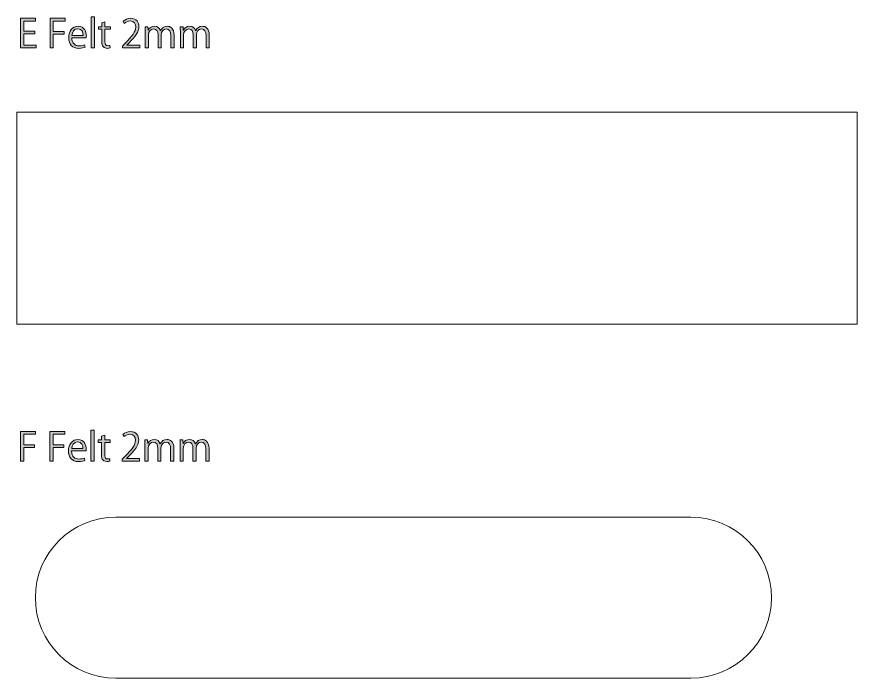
# Model space of a CAD drawing. Header units: inches. Extents: x -59 to 469, y 3 to 300.
# Drawn here: x 137 to 319.7, y 156.4 to 300.1 of the extents above; entities that cross this region are included whole.
import ezdxf

# ---------------------------------------------------------------- set-up
doc = ezdxf.new("R2010")
doc.units = ezdxf.units.IN
doc.header["$MEASUREMENT"] = 0
doc.layers.add('レイヤー 1', color=7, linetype='Continuous')

# ---------------------------------------------------------------- blocks, each defined once
blk = doc.blocks.new('block 109')
at = {"layer": 'レイヤー 1', "color": 1, "lineweight": 9, "true_color": 0xff0000}
blk.add_open_spline([(283.52, 191.41), (283.52, 191.41), (158.52, 191.41), (158.52, 191.41), (148.85, 191.41), (141.02, 183.57), (141.02, 173.91), (141.02, 164.24), (148.85, 156.41), (158.52, 156.41), (158.52, 156.41), (283.52, 156.41), (283.52, 156.41), (293.18, 156.41), (301.02, 164.24), (301.02, 173.91), (301.02, 183.57), (293.18, 191.41), (283.52, 191.41)], degree=3, knots=[0, 0, 0, 0, 1, 1, 1, 2, 2, 2, 3, 3, 3, 4, 4, 4, 5, 5, 5, 6, 6, 6, 6], dxfattribs=at)
blk = doc.blocks.new('block 108')
at = {"layer": 'レイヤー 1'}
blk.add_blockref('block 109', (0, 0), dxfattribs=at)
blk = doc.blocks.new('block 122')
at = {"layer": 'レイヤー 1', "true_color": 0xffffff}
h = blk.add_hatch(color=7, dxfattribs=at)
h.dxf.hatch_style = 2
h.paths.add_polyline_path([(141.21, 293.32), (137.81, 293.32), (137.81, 299.77), (141.07, 299.77), (141.07, 299.18), (138.51, 299.18), (138.51, 296.99), (140.92, 296.99), (140.92, 296.41), (138.51, 296.41), (138.51, 293.91), (141.21, 293.91)])
h = blk.add_hatch(color=7, dxfattribs=at)
h.dxf.hatch_style = 2
h.paths.add_polyline_path([(144.23, 293.32), (144.23, 299.77), (147.48, 299.77), (147.48, 299.18), (144.93, 299.18), (144.93, 296.88), (147.28, 296.88), (147.28, 296.3), (144.93, 296.3), (144.93, 293.32)])
h = blk.add_hatch(color=7, dxfattribs=at)
h.dxf.hatch_style = 2
h.paths.add_polyline_path([(153.86, 293.32), (153.16, 293.32), (153.16, 300.09), (153.86, 300.09)])
h = blk.add_hatch(color=7, dxfattribs=at)
h.dxf.hatch_style = 2
edge = h.paths.add_edge_path()
edge.add_spline(control_points=[(163.7, 293.32), (163.7, 293.32), (159.95, 293.32), (159.95, 293.32), (159.95, 293.32), (159.95, 293.75), (159.95, 293.75), (159.95, 293.75), (160.57, 294.4), (160.57, 294.4), (162.08, 295.93), (162.84, 296.85), (162.84, 297.88), (162.84, 298.56), (162.54, 299.19), (161.63, 299.19), (161.12, 299.19), (160.66, 298.91), (160.36, 298.66), (160.36, 298.66), (160.12, 299.15), (160.12, 299.15), (160.51, 299.5), (161.08, 299.77), (161.76, 299.77), (163.04, 299.77), (163.55, 298.84), (163.55, 297.97), (163.55, 296.77), (162.71, 295.76), (161.4, 294.44), (161.4, 294.44), (160.9, 293.91), (160.9, 293.91), (160.9, 293.91), (160.9, 293.9), (160.9, 293.9), (160.9, 293.9), (163.7, 293.9), (163.7, 293.9), (163.7, 293.9), (163.7, 293.32), (163.7, 293.32)], knot_values=[0, 0, 0, 0, 1, 1, 1, 2, 2, 2, 3, 3, 3, 4, 4, 4, 5, 5, 5, 6, 6, 6, 7, 7, 7, 8, 8, 8, 9, 9, 9, 10, 10, 10, 11, 11, 11, 12, 12, 12, 13, 13, 13, 14, 14, 14, 14], degree=3, periodic=1)
h = blk.add_hatch(color=7, dxfattribs=at)
h.dxf.hatch_style = 2
edge = h.paths.add_edge_path()
edge.add_spline(control_points=[(151.87, 293.51), (151.6, 293.39), (151.12, 293.23), (150.42, 293.23), (149.07, 293.23), (148.27, 294.17), (148.27, 295.55), (148.27, 297), (149.08, 298.04), (150.32, 298.04), (151.75, 298.04), (152.11, 296.74), (152.11, 295.94), (152.11, 295.77), (152.1, 295.66), (152.09, 295.55), (152.09, 295.55), (148.95, 295.55), (148.95, 295.55), (148.96, 294.27), (149.69, 293.79), (150.52, 293.79), (151.09, 293.79), (151.44, 293.9), (151.73, 294.02), (151.73, 294.02), (151.87, 293.51), (151.87, 293.51)], knot_values=[0, 0, 0, 0, 1, 1, 1, 2, 2, 2, 3, 3, 3, 4, 4, 4, 5, 5, 5, 6, 6, 6, 7, 7, 7, 8, 8, 8, 9, 9, 9, 9], degree=3, periodic=1)
edge = h.paths.add_edge_path()
edge.add_spline(control_points=[(151.42, 296.07), (151.43, 296.7), (151.16, 297.51), (150.26, 297.51), (149.41, 297.51), (149.04, 296.71), (148.97, 296.07), (148.97, 296.07), (151.42, 296.07), (151.42, 296.07)], knot_values=[0, 0, 0, 0, 1, 1, 1, 2, 2, 2, 3, 3, 3, 3], degree=3, periodic=1)
h = blk.add_hatch(color=7, dxfattribs=at)
h.dxf.hatch_style = 2
edge = h.paths.add_edge_path()
edge.add_spline(control_points=[(155.45, 298.77), (155.45, 298.77), (156.14, 299.01), (156.14, 299.01), (156.14, 299.01), (156.14, 297.93), (156.14, 297.93), (156.14, 297.93), (157.33, 297.93), (157.33, 297.93), (157.33, 297.93), (157.33, 297.38), (157.33, 297.38), (157.33, 297.38), (156.14, 297.38), (156.14, 297.38), (156.14, 297.38), (156.14, 294.72), (156.14, 294.72), (156.14, 294.13), (156.32, 293.81), (156.77, 293.81), (156.98, 293.81), (157.12, 293.84), (157.24, 293.88), (157.24, 293.88), (157.28, 293.34), (157.28, 293.34), (157.13, 293.27), (156.89, 293.23), (156.6, 293.23), (155.48, 293.23), (155.45, 294.24), (155.45, 294.73), (155.45, 294.73), (155.45, 297.38), (155.45, 297.38), (155.45, 297.38), (154.73, 297.38), (154.73, 297.38), (154.73, 297.38), (154.73, 297.93), (154.73, 297.93), (154.73, 297.93), (155.45, 297.93), (155.45, 297.93), (155.45, 297.93), (155.45, 298.77), (155.45, 298.77)], knot_values=[0, 0, 0, 0, 1, 1, 1, 2, 2, 2, 3, 3, 3, 4, 4, 4, 5, 5, 5, 6, 6, 6, 7, 7, 7, 8, 8, 8, 9, 9, 9, 10, 10, 10, 11, 11, 11, 12, 12, 12, 13, 13, 13, 14, 14, 14, 15, 15, 15, 16, 16, 16, 16], degree=3, periodic=1)
h = blk.add_hatch(color=7, dxfattribs=at)
h.dxf.hatch_style = 2
edge = h.paths.add_edge_path()
edge.add_spline(control_points=[(171.18, 293.32), (171.18, 293.32), (170.48, 293.32), (170.48, 293.32), (170.48, 293.32), (170.48, 295.99), (170.48, 295.99), (170.48, 296.88), (170.16, 297.46), (169.47, 297.46), (168.9, 297.46), (168.38, 296.93), (168.38, 296.22), (168.38, 296.22), (168.38, 293.32), (168.38, 293.32), (168.38, 293.32), (167.69, 293.32), (167.69, 293.32), (167.69, 293.32), (167.69, 296.16), (167.69, 296.16), (167.69, 296.9), (167.38, 297.46), (166.72, 297.46), (166.12, 297.46), (165.59, 296.87), (165.59, 296.15), (165.59, 296.15), (165.59, 293.32), (165.59, 293.32), (165.59, 293.32), (164.89, 293.32), (164.89, 293.32), (164.89, 293.32), (164.89, 296.75), (164.89, 296.75), (164.89, 297.22), (164.88, 297.56), (164.86, 297.94), (164.86, 297.94), (165.48, 297.94), (165.48, 297.94), (165.48, 297.94), (165.52, 297.2), (165.52, 297.2), (165.52, 297.2), (165.55, 297.2), (165.55, 297.2), (165.8, 297.65), (166.22, 298.04), (166.95, 298.04), (167.55, 298.04), (168.02, 297.67), (168.21, 297.12), (168.21, 297.12), (168.23, 297.12), (168.23, 297.12), (168.54, 297.67), (169, 298.04), (169.71, 298.04), (170.28, 298.04), (171.18, 297.68), (171.18, 296.1), (171.18, 296.1), (171.18, 293.32), (171.18, 293.32)], knot_values=[0, 0, 0, 0, 1, 1, 1, 2, 2, 2, 3, 3, 3, 4, 4, 4, 5, 5, 5, 6, 6, 6, 7, 7, 7, 8, 8, 8, 9, 9, 9, 10, 10, 10, 11, 11, 11, 12, 12, 12, 13, 13, 13, 14, 14, 14, 15, 15, 15, 16, 16, 16, 17, 17, 17, 18, 18, 18, 19, 19, 19, 20, 20, 20, 21, 21, 21, 22, 22, 22, 22], degree=3, periodic=1)
h = blk.add_hatch(color=7, dxfattribs=at)
h.dxf.hatch_style = 2
edge = h.paths.add_edge_path()
edge.add_spline(control_points=[(178.82, 293.32), (178.82, 293.32), (178.13, 293.32), (178.13, 293.32), (178.13, 293.32), (178.13, 295.99), (178.13, 295.99), (178.13, 296.88), (177.81, 297.46), (177.11, 297.46), (176.55, 297.46), (176.03, 296.93), (176.03, 296.22), (176.03, 296.22), (176.03, 293.32), (176.03, 293.32), (176.03, 293.32), (175.33, 293.32), (175.33, 293.32), (175.33, 293.32), (175.33, 296.16), (175.33, 296.16), (175.33, 296.9), (175.02, 297.46), (174.37, 297.46), (173.77, 297.46), (173.23, 296.87), (173.23, 296.15), (173.23, 296.15), (173.23, 293.32), (173.23, 293.32), (173.23, 293.32), (172.54, 293.32), (172.54, 293.32), (172.54, 293.32), (172.54, 296.75), (172.54, 296.75), (172.54, 297.22), (172.52, 297.56), (172.51, 297.94), (172.51, 297.94), (173.12, 297.94), (173.12, 297.94), (173.12, 297.94), (173.17, 297.2), (173.17, 297.2), (173.17, 297.2), (173.19, 297.2), (173.19, 297.2), (173.45, 297.65), (173.87, 298.04), (174.6, 298.04), (175.2, 298.04), (175.66, 297.67), (175.86, 297.12), (175.86, 297.12), (175.88, 297.12), (175.88, 297.12), (176.18, 297.67), (176.65, 298.04), (177.36, 298.04), (177.93, 298.04), (178.82, 297.68), (178.82, 296.1), (178.82, 296.1), (178.82, 293.32), (178.82, 293.32)], knot_values=[0, 0, 0, 0, 1, 1, 1, 2, 2, 2, 3, 3, 3, 4, 4, 4, 5, 5, 5, 6, 6, 6, 7, 7, 7, 8, 8, 8, 9, 9, 9, 10, 10, 10, 11, 11, 11, 12, 12, 12, 13, 13, 13, 14, 14, 14, 15, 15, 15, 16, 16, 16, 17, 17, 17, 18, 18, 18, 19, 19, 19, 20, 20, 20, 21, 21, 21, 22, 22, 22, 22], degree=3, periodic=1)
at = {"layer": 'レイヤー 1', "lineweight": 0}
for points in [[(141.21, 293.32), (137.81, 293.32), (137.81, 299.77), (141.07, 299.77), (141.07, 299.18), (138.51, 299.18), (138.51, 296.99), (140.92, 296.99), (140.92, 296.41), (138.51, 296.41), (138.51, 293.91), (141.21, 293.91), (141.21, 293.32)], [(144.23, 293.32), (144.23, 299.77), (147.48, 299.77), (147.48, 299.18), (144.93, 299.18), (144.93, 296.88), (147.28, 296.88), (147.28, 296.3), (144.93, 296.3), (144.93, 293.32), (144.23, 293.32)], [(153.86, 293.32), (153.16, 293.32), (153.16, 300.09), (153.86, 300.09), (153.86, 293.32)]]:
    blk.add_lwpolyline(points, dxfattribs=at)
for points, knots in [([(163.7, 293.32), (163.7, 293.32), (159.95, 293.32), (159.95, 293.32), (159.95, 293.32), (159.95, 293.75), (159.95, 293.75), (159.95, 293.75), (160.57, 294.4), (160.57, 294.4), (162.08, 295.93), (162.84, 296.85), (162.84, 297.88), (162.84, 298.56), (162.54, 299.19), (161.63, 299.19), (161.12, 299.19), (160.66, 298.91), (160.36, 298.66), (160.36, 298.66), (160.12, 299.15), (160.12, 299.15), (160.51, 299.5), (161.08, 299.77), (161.76, 299.77), (163.04, 299.77), (163.55, 298.84), (163.55, 297.97), (163.55, 296.77), (162.71, 295.76), (161.4, 294.44), (161.4, 294.44), (160.9, 293.91), (160.9, 293.91), (160.9, 293.91), (160.9, 293.9), (160.9, 293.9), (160.9, 293.9), (163.7, 293.9), (163.7, 293.9), (163.7, 293.9), (163.7, 293.32), (163.7, 293.32)], [0, 0, 0, 0, 1, 1, 1, 2, 2, 2, 3, 3, 3, 4, 4, 4, 5, 5, 5, 6, 6, 6, 7, 7, 7, 8, 8, 8, 9, 9, 9, 10, 10, 10, 11, 11, 11, 12, 12, 12, 13, 13, 13, 14, 14, 14, 14]), ([(151.87, 293.51), (151.6, 293.39), (151.12, 293.23), (150.42, 293.23), (149.07, 293.23), (148.27, 294.17), (148.27, 295.55), (148.27, 297), (149.08, 298.04), (150.32, 298.04), (151.75, 298.04), (152.11, 296.74), (152.11, 295.94), (152.11, 295.77), (152.1, 295.66), (152.09, 295.55), (152.09, 295.55), (148.95, 295.55), (148.95, 295.55), (148.96, 294.27), (149.69, 293.79), (150.52, 293.79), (151.09, 293.79), (151.44, 293.9), (151.73, 294.02), (151.73, 294.02), (151.87, 293.51), (151.87, 293.51)], [0, 0, 0, 0, 1, 1, 1, 2, 2, 2, 3, 3, 3, 4, 4, 4, 5, 5, 5, 6, 6, 6, 7, 7, 7, 8, 8, 8, 9, 9, 9, 9]), ([(155.45, 298.77), (155.45, 298.77), (156.14, 299.01), (156.14, 299.01), (156.14, 299.01), (156.14, 297.93), (156.14, 297.93), (156.14, 297.93), (157.33, 297.93), (157.33, 297.93), (157.33, 297.93), (157.33, 297.38), (157.33, 297.38), (157.33, 297.38), (156.14, 297.38), (156.14, 297.38), (156.14, 297.38), (156.14, 294.72), (156.14, 294.72), (156.14, 294.13), (156.32, 293.81), (156.77, 293.81), (156.98, 293.81), (157.12, 293.84), (157.24, 293.88), (157.24, 293.88), (157.28, 293.34), (157.28, 293.34), (157.13, 293.27), (156.89, 293.23), (156.6, 293.23), (155.48, 293.23), (155.45, 294.24), (155.45, 294.73), (155.45, 294.73), (155.45, 297.38), (155.45, 297.38), (155.45, 297.38), (154.73, 297.38), (154.73, 297.38), (154.73, 297.38), (154.73, 297.93), (154.73, 297.93), (154.73, 297.93), (155.45, 297.93), (155.45, 297.93), (155.45, 297.93), (155.45, 298.77), (155.45, 298.77)], [0, 0, 0, 0, 1, 1, 1, 2, 2, 2, 3, 3, 3, 4, 4, 4, 5, 5, 5, 6, 6, 6, 7, 7, 7, 8, 8, 8, 9, 9, 9, 10, 10, 10, 11, 11, 11, 12, 12, 12, 13, 13, 13, 14, 14, 14, 15, 15, 15, 16, 16, 16, 16]), ([(171.18, 293.32), (171.18, 293.32), (170.48, 293.32), (170.48, 293.32), (170.48, 293.32), (170.48, 295.99), (170.48, 295.99), (170.48, 296.88), (170.16, 297.46), (169.47, 297.46), (168.9, 297.46), (168.38, 296.93), (168.38, 296.22), (168.38, 296.22), (168.38, 293.32), (168.38, 293.32), (168.38, 293.32), (167.69, 293.32), (167.69, 293.32), (167.69, 293.32), (167.69, 296.16), (167.69, 296.16), (167.69, 296.9), (167.38, 297.46), (166.72, 297.46), (166.12, 297.46), (165.59, 296.87), (165.59, 296.15), (165.59, 296.15), (165.59, 293.32), (165.59, 293.32), (165.59, 293.32), (164.89, 293.32), (164.89, 293.32), (164.89, 293.32), (164.89, 296.75), (164.89, 296.75), (164.89, 297.22), (164.88, 297.56), (164.86, 297.94), (164.86, 297.94), (165.48, 297.94), (165.48, 297.94), (165.48, 297.94), (165.52, 297.2), (165.52, 297.2), (165.52, 297.2), (165.55, 297.2), (165.55, 297.2), (165.8, 297.65), (166.22, 298.04), (166.95, 298.04), (167.55, 298.04), (168.02, 297.67), (168.21, 297.12), (168.21, 297.12), (168.23, 297.12), (168.23, 297.12), (168.54, 297.67), (169, 298.04), (169.71, 298.04), (170.28, 298.04), (171.18, 297.68), (171.18, 296.1), (171.18, 296.1), (171.18, 293.32), (171.18, 293.32)], [0, 0, 0, 0, 1, 1, 1, 2, 2, 2, 3, 3, 3, 4, 4, 4, 5, 5, 5, 6, 6, 6, 7, 7, 7, 8, 8, 8, 9, 9, 9, 10, 10, 10, 11, 11, 11, 12, 12, 12, 13, 13, 13, 14, 14, 14, 15, 15, 15, 16, 16, 16, 17, 17, 17, 18, 18, 18, 19, 19, 19, 20, 20, 20, 21, 21, 21, 22, 22, 22, 22]), ([(178.82, 293.32), (178.82, 293.32), (178.13, 293.32), (178.13, 293.32), (178.13, 293.32), (178.13, 295.99), (178.13, 295.99), (178.13, 296.88), (177.81, 297.46), (177.11, 297.46), (176.55, 297.46), (176.03, 296.93), (176.03, 296.22), (176.03, 296.22), (176.03, 293.32), (176.03, 293.32), (176.03, 293.32), (175.33, 293.32), (175.33, 293.32), (175.33, 293.32), (175.33, 296.16), (175.33, 296.16), (175.33, 296.9), (175.02, 297.46), (174.37, 297.46), (173.77, 297.46), (173.23, 296.87), (173.23, 296.15), (173.23, 296.15), (173.23, 293.32), (173.23, 293.32), (173.23, 293.32), (172.54, 293.32), (172.54, 293.32), (172.54, 293.32), (172.54, 296.75), (172.54, 296.75), (172.54, 297.22), (172.52, 297.56), (172.51, 297.94), (172.51, 297.94), (173.12, 297.94), (173.12, 297.94), (173.12, 297.94), (173.17, 297.2), (173.17, 297.2), (173.17, 297.2), (173.19, 297.2), (173.19, 297.2), (173.45, 297.65), (173.87, 298.04), (174.6, 298.04), (175.2, 298.04), (175.66, 297.67), (175.86, 297.12), (175.86, 297.12), (175.88, 297.12), (175.88, 297.12), (176.18, 297.67), (176.65, 298.04), (177.36, 298.04), (177.93, 298.04), (178.82, 297.68), (178.82, 296.1), (178.82, 296.1), (178.82, 293.32), (178.82, 293.32)], [0, 0, 0, 0, 1, 1, 1, 2, 2, 2, 3, 3, 3, 4, 4, 4, 5, 5, 5, 6, 6, 6, 7, 7, 7, 8, 8, 8, 9, 9, 9, 10, 10, 10, 11, 11, 11, 12, 12, 12, 13, 13, 13, 14, 14, 14, 15, 15, 15, 16, 16, 16, 17, 17, 17, 18, 18, 18, 19, 19, 19, 20, 20, 20, 21, 21, 21, 22, 22, 22, 22]), ([(151.42, 296.07), (151.43, 296.7), (151.16, 297.51), (150.26, 297.51), (149.41, 297.51), (149.04, 296.71), (148.97, 296.07), (148.97, 296.07), (151.42, 296.07), (151.42, 296.07)], [0, 0, 0, 0, 1, 1, 1, 2, 2, 2, 3, 3, 3, 3])]:
    blk.add_open_spline(points, degree=3, knots=knots, dxfattribs=at)
blk = doc.blocks.new('block 124')
at = {"layer": 'レイヤー 1', "true_color": 0xffffff}
h = blk.add_hatch(color=7, dxfattribs=at)
h.dxf.hatch_style = 2
h.paths.add_polyline_path([(153.81, 203.54), (153.11, 203.54), (153.11, 210.32), (153.81, 210.32)])
h = blk.add_hatch(color=7, dxfattribs=at)
h.dxf.hatch_style = 2
h.paths.add_polyline_path([(137.81, 203.54), (137.81, 209.99), (141.06, 209.99), (141.06, 209.4), (138.51, 209.4), (138.51, 207.11), (140.86, 207.11), (140.86, 206.52), (138.51, 206.52), (138.51, 203.54)])
h = blk.add_hatch(color=7, dxfattribs=at)
h.dxf.hatch_style = 2
h.paths.add_polyline_path([(144.18, 203.54), (144.18, 209.99), (147.43, 209.99), (147.43, 209.4), (144.88, 209.4), (144.88, 207.11), (147.23, 207.11), (147.23, 206.52), (144.88, 206.52), (144.88, 203.54)])
h = blk.add_hatch(color=7, dxfattribs=at)
h.dxf.hatch_style = 2
edge = h.paths.add_edge_path()
edge.add_spline(control_points=[(151.81, 203.74), (151.55, 203.61), (151.07, 203.45), (150.37, 203.45), (149.02, 203.45), (148.22, 204.4), (148.22, 205.78), (148.22, 207.23), (149.03, 208.27), (150.27, 208.27), (151.7, 208.27), (152.06, 206.96), (152.06, 206.16), (152.06, 206), (152.05, 205.88), (152.04, 205.77), (152.04, 205.77), (148.9, 205.77), (148.9, 205.77), (148.91, 204.49), (149.64, 204.01), (150.47, 204.01), (151.04, 204.01), (151.39, 204.13), (151.68, 204.24), (151.68, 204.24), (151.81, 203.74), (151.81, 203.74)], knot_values=[0, 0, 0, 0, 1, 1, 1, 2, 2, 2, 3, 3, 3, 4, 4, 4, 5, 5, 5, 6, 6, 6, 7, 7, 7, 8, 8, 8, 9, 9, 9, 9], degree=3, periodic=1)
edge = h.paths.add_edge_path()
edge.add_spline(control_points=[(151.37, 206.29), (151.37, 206.92), (151.11, 207.73), (150.21, 207.73), (149.36, 207.73), (148.99, 206.93), (148.92, 206.29), (148.92, 206.29), (151.37, 206.29), (151.37, 206.29)], knot_values=[0, 0, 0, 0, 1, 1, 1, 2, 2, 2, 3, 3, 3, 3], degree=3, periodic=1)
h = blk.add_hatch(color=7, dxfattribs=at)
h.dxf.hatch_style = 2
edge = h.paths.add_edge_path()
edge.add_spline(control_points=[(155.4, 208.99), (155.4, 208.99), (156.09, 209.23), (156.09, 209.23), (156.09, 209.23), (156.09, 208.16), (156.09, 208.16), (156.09, 208.16), (157.28, 208.16), (157.28, 208.16), (157.28, 208.16), (157.28, 207.61), (157.28, 207.61), (157.28, 207.61), (156.09, 207.61), (156.09, 207.61), (156.09, 207.61), (156.09, 204.94), (156.09, 204.94), (156.09, 204.35), (156.27, 204.03), (156.72, 204.03), (156.93, 204.03), (157.07, 204.06), (157.19, 204.1), (157.19, 204.1), (157.23, 203.56), (157.23, 203.56), (157.08, 203.49), (156.84, 203.45), (156.55, 203.45), (155.43, 203.45), (155.4, 204.46), (155.4, 204.96), (155.4, 204.96), (155.4, 207.61), (155.4, 207.61), (155.4, 207.61), (154.68, 207.61), (154.68, 207.61), (154.68, 207.61), (154.68, 208.16), (154.68, 208.16), (154.68, 208.16), (155.4, 208.16), (155.4, 208.16), (155.4, 208.16), (155.4, 208.99), (155.4, 208.99)], knot_values=[0, 0, 0, 0, 1, 1, 1, 2, 2, 2, 3, 3, 3, 4, 4, 4, 5, 5, 5, 6, 6, 6, 7, 7, 7, 8, 8, 8, 9, 9, 9, 10, 10, 10, 11, 11, 11, 12, 12, 12, 13, 13, 13, 14, 14, 14, 15, 15, 15, 16, 16, 16, 16], degree=3, periodic=1)
h = blk.add_hatch(color=7, dxfattribs=at)
h.dxf.hatch_style = 2
edge = h.paths.add_edge_path()
edge.add_spline(control_points=[(163.65, 203.54), (163.65, 203.54), (159.9, 203.54), (159.9, 203.54), (159.9, 203.54), (159.9, 203.97), (159.9, 203.97), (159.9, 203.97), (160.52, 204.63), (160.52, 204.63), (162.02, 206.15), (162.79, 207.07), (162.79, 208.11), (162.79, 208.78), (162.49, 209.41), (161.58, 209.41), (161.07, 209.41), (160.61, 209.13), (160.31, 208.88), (160.31, 208.88), (160.07, 209.38), (160.07, 209.38), (160.46, 209.72), (161.03, 209.99), (161.71, 209.99), (162.99, 209.99), (163.5, 209.06), (163.5, 208.19), (163.5, 207), (162.66, 205.98), (161.35, 204.66), (161.35, 204.66), (160.85, 204.13), (160.85, 204.13), (160.85, 204.13), (160.85, 204.12), (160.85, 204.12), (160.85, 204.12), (163.65, 204.12), (163.65, 204.12), (163.65, 204.12), (163.65, 203.54), (163.65, 203.54)], knot_values=[0, 0, 0, 0, 1, 1, 1, 2, 2, 2, 3, 3, 3, 4, 4, 4, 5, 5, 5, 6, 6, 6, 7, 7, 7, 8, 8, 8, 9, 9, 9, 10, 10, 10, 11, 11, 11, 12, 12, 12, 13, 13, 13, 14, 14, 14, 14], degree=3, periodic=1)
h = blk.add_hatch(color=7, dxfattribs=at)
h.dxf.hatch_style = 2
edge = h.paths.add_edge_path()
edge.add_spline(control_points=[(171.13, 203.54), (171.13, 203.54), (170.43, 203.54), (170.43, 203.54), (170.43, 203.54), (170.43, 206.21), (170.43, 206.21), (170.43, 207.11), (170.11, 207.68), (169.42, 207.68), (168.85, 207.68), (168.33, 207.15), (168.33, 206.45), (168.33, 206.45), (168.33, 203.54), (168.33, 203.54), (168.33, 203.54), (167.64, 203.54), (167.64, 203.54), (167.64, 203.54), (167.64, 206.39), (167.64, 206.39), (167.64, 207.12), (167.33, 207.68), (166.67, 207.68), (166.07, 207.68), (165.54, 207.09), (165.54, 206.37), (165.54, 206.37), (165.54, 203.54), (165.54, 203.54), (165.54, 203.54), (164.84, 203.54), (164.84, 203.54), (164.84, 203.54), (164.84, 206.97), (164.84, 206.97), (164.84, 207.45), (164.83, 207.78), (164.81, 208.17), (164.81, 208.17), (165.43, 208.17), (165.43, 208.17), (165.43, 208.17), (165.47, 207.42), (165.47, 207.42), (165.47, 207.42), (165.5, 207.42), (165.5, 207.42), (165.75, 207.87), (166.17, 208.27), (166.9, 208.27), (167.5, 208.27), (167.97, 207.89), (168.16, 207.34), (168.16, 207.34), (168.18, 207.34), (168.18, 207.34), (168.48, 207.89), (168.95, 208.27), (169.66, 208.27), (170.23, 208.27), (171.13, 207.9), (171.13, 206.32), (171.13, 206.32), (171.13, 203.54), (171.13, 203.54)], knot_values=[0, 0, 0, 0, 1, 1, 1, 2, 2, 2, 3, 3, 3, 4, 4, 4, 5, 5, 5, 6, 6, 6, 7, 7, 7, 8, 8, 8, 9, 9, 9, 10, 10, 10, 11, 11, 11, 12, 12, 12, 13, 13, 13, 14, 14, 14, 15, 15, 15, 16, 16, 16, 17, 17, 17, 18, 18, 18, 19, 19, 19, 20, 20, 20, 21, 21, 21, 22, 22, 22, 22], degree=3, periodic=1)
h = blk.add_hatch(color=7, dxfattribs=at)
h.dxf.hatch_style = 2
edge = h.paths.add_edge_path()
edge.add_spline(control_points=[(178.77, 203.54), (178.77, 203.54), (178.08, 203.54), (178.08, 203.54), (178.08, 203.54), (178.08, 206.21), (178.08, 206.21), (178.08, 207.11), (177.76, 207.68), (177.06, 207.68), (176.49, 207.68), (175.98, 207.15), (175.98, 206.45), (175.98, 206.45), (175.98, 203.54), (175.98, 203.54), (175.98, 203.54), (175.28, 203.54), (175.28, 203.54), (175.28, 203.54), (175.28, 206.39), (175.28, 206.39), (175.28, 207.12), (174.97, 207.68), (174.32, 207.68), (173.72, 207.68), (173.18, 207.09), (173.18, 206.37), (173.18, 206.37), (173.18, 203.54), (173.18, 203.54), (173.18, 203.54), (172.49, 203.54), (172.49, 203.54), (172.49, 203.54), (172.49, 206.97), (172.49, 206.97), (172.49, 207.45), (172.47, 207.78), (172.46, 208.17), (172.46, 208.17), (173.07, 208.17), (173.07, 208.17), (173.07, 208.17), (173.12, 207.42), (173.12, 207.42), (173.12, 207.42), (173.14, 207.42), (173.14, 207.42), (173.4, 207.87), (173.82, 208.27), (174.55, 208.27), (175.15, 208.27), (175.61, 207.89), (175.81, 207.34), (175.81, 207.34), (175.83, 207.34), (175.83, 207.34), (176.13, 207.89), (176.6, 208.27), (177.31, 208.27), (177.87, 208.27), (178.77, 207.9), (178.77, 206.32), (178.77, 206.32), (178.77, 203.54), (178.77, 203.54)], knot_values=[0, 0, 0, 0, 1, 1, 1, 2, 2, 2, 3, 3, 3, 4, 4, 4, 5, 5, 5, 6, 6, 6, 7, 7, 7, 8, 8, 8, 9, 9, 9, 10, 10, 10, 11, 11, 11, 12, 12, 12, 13, 13, 13, 14, 14, 14, 15, 15, 15, 16, 16, 16, 17, 17, 17, 18, 18, 18, 19, 19, 19, 20, 20, 20, 21, 21, 21, 22, 22, 22, 22], degree=3, periodic=1)
at = {"layer": 'レイヤー 1', "lineweight": 0}
for points in [[(153.81, 203.54), (153.11, 203.54), (153.11, 210.32), (153.81, 210.32), (153.81, 203.54)], [(137.81, 203.54), (137.81, 209.99), (141.06, 209.99), (141.06, 209.4), (138.51, 209.4), (138.51, 207.11), (140.86, 207.11), (140.86, 206.52), (138.51, 206.52), (138.51, 203.54), (137.81, 203.54)], [(144.18, 203.54), (144.18, 209.99), (147.43, 209.99), (147.43, 209.4), (144.88, 209.4), (144.88, 207.11), (147.23, 207.11), (147.23, 206.52), (144.88, 206.52), (144.88, 203.54), (144.18, 203.54)]]:
    blk.add_lwpolyline(points, dxfattribs=at)
for points, knots in [([(151.81, 203.74), (151.55, 203.61), (151.07, 203.45), (150.37, 203.45), (149.02, 203.45), (148.22, 204.4), (148.22, 205.78), (148.22, 207.23), (149.03, 208.27), (150.27, 208.27), (151.7, 208.27), (152.06, 206.96), (152.06, 206.16), (152.06, 206), (152.05, 205.88), (152.04, 205.77), (152.04, 205.77), (148.9, 205.77), (148.9, 205.77), (148.91, 204.49), (149.64, 204.01), (150.47, 204.01), (151.04, 204.01), (151.39, 204.13), (151.68, 204.24), (151.68, 204.24), (151.81, 203.74), (151.81, 203.74)], [0, 0, 0, 0, 1, 1, 1, 2, 2, 2, 3, 3, 3, 4, 4, 4, 5, 5, 5, 6, 6, 6, 7, 7, 7, 8, 8, 8, 9, 9, 9, 9]), ([(155.4, 208.99), (155.4, 208.99), (156.09, 209.23), (156.09, 209.23), (156.09, 209.23), (156.09, 208.16), (156.09, 208.16), (156.09, 208.16), (157.28, 208.16), (157.28, 208.16), (157.28, 208.16), (157.28, 207.61), (157.28, 207.61), (157.28, 207.61), (156.09, 207.61), (156.09, 207.61), (156.09, 207.61), (156.09, 204.94), (156.09, 204.94), (156.09, 204.35), (156.27, 204.03), (156.72, 204.03), (156.93, 204.03), (157.07, 204.06), (157.19, 204.1), (157.19, 204.1), (157.23, 203.56), (157.23, 203.56), (157.08, 203.49), (156.84, 203.45), (156.55, 203.45), (155.43, 203.45), (155.4, 204.46), (155.4, 204.96), (155.4, 204.96), (155.4, 207.61), (155.4, 207.61), (155.4, 207.61), (154.68, 207.61), (154.68, 207.61), (154.68, 207.61), (154.68, 208.16), (154.68, 208.16), (154.68, 208.16), (155.4, 208.16), (155.4, 208.16), (155.4, 208.16), (155.4, 208.99), (155.4, 208.99)], [0, 0, 0, 0, 1, 1, 1, 2, 2, 2, 3, 3, 3, 4, 4, 4, 5, 5, 5, 6, 6, 6, 7, 7, 7, 8, 8, 8, 9, 9, 9, 10, 10, 10, 11, 11, 11, 12, 12, 12, 13, 13, 13, 14, 14, 14, 15, 15, 15, 16, 16, 16, 16]), ([(163.65, 203.54), (163.65, 203.54), (159.9, 203.54), (159.9, 203.54), (159.9, 203.54), (159.9, 203.97), (159.9, 203.97), (159.9, 203.97), (160.52, 204.63), (160.52, 204.63), (162.02, 206.15), (162.79, 207.07), (162.79, 208.11), (162.79, 208.78), (162.49, 209.41), (161.58, 209.41), (161.07, 209.41), (160.61, 209.13), (160.31, 208.88), (160.31, 208.88), (160.07, 209.38), (160.07, 209.38), (160.46, 209.72), (161.03, 209.99), (161.71, 209.99), (162.99, 209.99), (163.5, 209.06), (163.5, 208.19), (163.5, 207), (162.66, 205.98), (161.35, 204.66), (161.35, 204.66), (160.85, 204.13), (160.85, 204.13), (160.85, 204.13), (160.85, 204.12), (160.85, 204.12), (160.85, 204.12), (163.65, 204.12), (163.65, 204.12), (163.65, 204.12), (163.65, 203.54), (163.65, 203.54)], [0, 0, 0, 0, 1, 1, 1, 2, 2, 2, 3, 3, 3, 4, 4, 4, 5, 5, 5, 6, 6, 6, 7, 7, 7, 8, 8, 8, 9, 9, 9, 10, 10, 10, 11, 11, 11, 12, 12, 12, 13, 13, 13, 14, 14, 14, 14]), ([(171.13, 203.54), (171.13, 203.54), (170.43, 203.54), (170.43, 203.54), (170.43, 203.54), (170.43, 206.21), (170.43, 206.21), (170.43, 207.11), (170.11, 207.68), (169.42, 207.68), (168.85, 207.68), (168.33, 207.15), (168.33, 206.45), (168.33, 206.45), (168.33, 203.54), (168.33, 203.54), (168.33, 203.54), (167.64, 203.54), (167.64, 203.54), (167.64, 203.54), (167.64, 206.39), (167.64, 206.39), (167.64, 207.12), (167.33, 207.68), (166.67, 207.68), (166.07, 207.68), (165.54, 207.09), (165.54, 206.37), (165.54, 206.37), (165.54, 203.54), (165.54, 203.54), (165.54, 203.54), (164.84, 203.54), (164.84, 203.54), (164.84, 203.54), (164.84, 206.97), (164.84, 206.97), (164.84, 207.45), (164.83, 207.78), (164.81, 208.17), (164.81, 208.17), (165.43, 208.17), (165.43, 208.17), (165.43, 208.17), (165.47, 207.42), (165.47, 207.42), (165.47, 207.42), (165.5, 207.42), (165.5, 207.42), (165.75, 207.87), (166.17, 208.27), (166.9, 208.27), (167.5, 208.27), (167.97, 207.89), (168.16, 207.34), (168.16, 207.34), (168.18, 207.34), (168.18, 207.34), (168.48, 207.89), (168.95, 208.27), (169.66, 208.27), (170.23, 208.27), (171.13, 207.9), (171.13, 206.32), (171.13, 206.32), (171.13, 203.54), (171.13, 203.54)], [0, 0, 0, 0, 1, 1, 1, 2, 2, 2, 3, 3, 3, 4, 4, 4, 5, 5, 5, 6, 6, 6, 7, 7, 7, 8, 8, 8, 9, 9, 9, 10, 10, 10, 11, 11, 11, 12, 12, 12, 13, 13, 13, 14, 14, 14, 15, 15, 15, 16, 16, 16, 17, 17, 17, 18, 18, 18, 19, 19, 19, 20, 20, 20, 21, 21, 21, 22, 22, 22, 22]), ([(178.77, 203.54), (178.77, 203.54), (178.08, 203.54), (178.08, 203.54), (178.08, 203.54), (178.08, 206.21), (178.08, 206.21), (178.08, 207.11), (177.76, 207.68), (177.06, 207.68), (176.49, 207.68), (175.98, 207.15), (175.98, 206.45), (175.98, 206.45), (175.98, 203.54), (175.98, 203.54), (175.98, 203.54), (175.28, 203.54), (175.28, 203.54), (175.28, 203.54), (175.28, 206.39), (175.28, 206.39), (175.28, 207.12), (174.97, 207.68), (174.32, 207.68), (173.72, 207.68), (173.18, 207.09), (173.18, 206.37), (173.18, 206.37), (173.18, 203.54), (173.18, 203.54), (173.18, 203.54), (172.49, 203.54), (172.49, 203.54), (172.49, 203.54), (172.49, 206.97), (172.49, 206.97), (172.49, 207.45), (172.47, 207.78), (172.46, 208.17), (172.46, 208.17), (173.07, 208.17), (173.07, 208.17), (173.07, 208.17), (173.12, 207.42), (173.12, 207.42), (173.12, 207.42), (173.14, 207.42), (173.14, 207.42), (173.4, 207.87), (173.82, 208.27), (174.55, 208.27), (175.15, 208.27), (175.61, 207.89), (175.81, 207.34), (175.81, 207.34), (175.83, 207.34), (175.83, 207.34), (176.13, 207.89), (176.6, 208.27), (177.31, 208.27), (177.87, 208.27), (178.77, 207.9), (178.77, 206.32), (178.77, 206.32), (178.77, 203.54), (178.77, 203.54)], [0, 0, 0, 0, 1, 1, 1, 2, 2, 2, 3, 3, 3, 4, 4, 4, 5, 5, 5, 6, 6, 6, 7, 7, 7, 8, 8, 8, 9, 9, 9, 10, 10, 10, 11, 11, 11, 12, 12, 12, 13, 13, 13, 14, 14, 14, 15, 15, 15, 16, 16, 16, 17, 17, 17, 18, 18, 18, 19, 19, 19, 20, 20, 20, 21, 21, 21, 22, 22, 22, 22]), ([(151.37, 206.29), (151.37, 206.92), (151.11, 207.73), (150.21, 207.73), (149.36, 207.73), (148.99, 206.93), (148.92, 206.29), (148.92, 206.29), (151.37, 206.29), (151.37, 206.29)], [0, 0, 0, 0, 1, 1, 1, 2, 2, 2, 3, 3, 3, 3])]:
    blk.add_open_spline(points, degree=3, knots=knots, dxfattribs=at)

msp = doc.modelspace()

# ---------------------------------------------------------------- linework, layer by layer
at = {"layer": 'レイヤー 1', "color": 1, "lineweight": 9, "true_color": 0xff0000}
msp.add_lwpolyline([(319.65, 233.35), (136.99, 233.35), (136.99, 279.35), (319.65, 279.35), (319.65, 233.35)], dxfattribs=at)

# ---------------------------------------------------------------- block references
at = {"layer": 'レイヤー 1'}
for name in ['block 122', 'block 124', 'block 108']:
    msp.add_blockref(name, (0, 0), dxfattribs=at)

doc.saveas('drawing.dxf')
